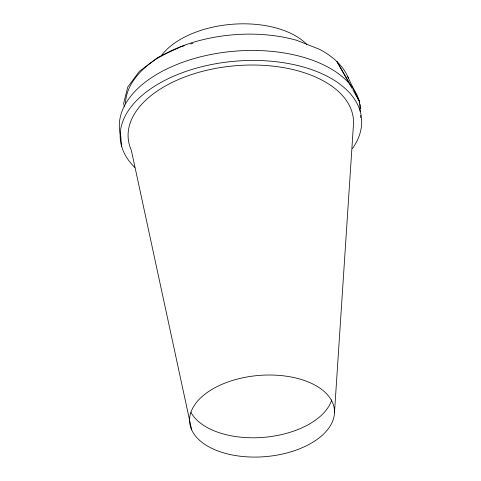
<?xml version="1.0" encoding="UTF-8"?>
<svg xmlns="http://www.w3.org/2000/svg" width="481" height="481" viewBox="0 0 481 481"><rect width="100%" height="100%" fill="white"/><g stroke="black" fill="none" stroke-linecap="round" stroke-linejoin="round"><path stroke-width="0.72" d="M334.481 412.74A72.643 40.729 -4.8 0 0 227.122 382.275A72.643 40.729 -4.8 0 0 224.483 453.12A72.643 40.729 -4.8 0 0 334.481 412.74L353.517 123.713A112.999 63.354 -4.8 0 0 228.451 66.444A112.999 63.354 -4.8 0 0 131.337 150.288L191.654 429.828M184.205 45.773L181.313 46.561L157.636 57.582L139.382 71.38L127.79 87.007L123.641 103.409L124.296 106.325M190.71 43.993L192.881 43.404M350.523 84.951L337.007 61.694L348.761 82.57M349.861 84.524L352.068 88.438M352.801 89.743L359.415 101.479L360.251 111.472M347.697 76.527L359.415 101.479M121.585 146.194L120.749 136.201A121.074 67.875 -4.8 0 1 222.721 52.507A121.074 67.875 -4.8 0 1 359.788 102.916M160.828 56.379A80.766 45.28 -4.8 0 1 231.734 24.303A80.766 45.28 -4.8 0 1 306.746 44.366M331.728 399.897A72.643 40.729 -4.8 0 1 264.442 437.283A72.643 40.729 -4.8 0 1 190.957 412.403M360.696 115.488A121.074 67.875 -4.8 0 1 360.425 117.719M360.107 104.365A121.074 67.875 -4.8 0 1 360.732 108.778M125.517 103.102A112.999 63.354 -4.8 0 1 296.621 40.29L319.588 49.333A112.999 63.354 -4.8 0 1 348.545 78.577M134.8 167.418A121.074 67.875 -4.8 0 1 234.686 61.243A121.074 67.875 -4.8 0 1 352.423 148.581"/></g></svg>
